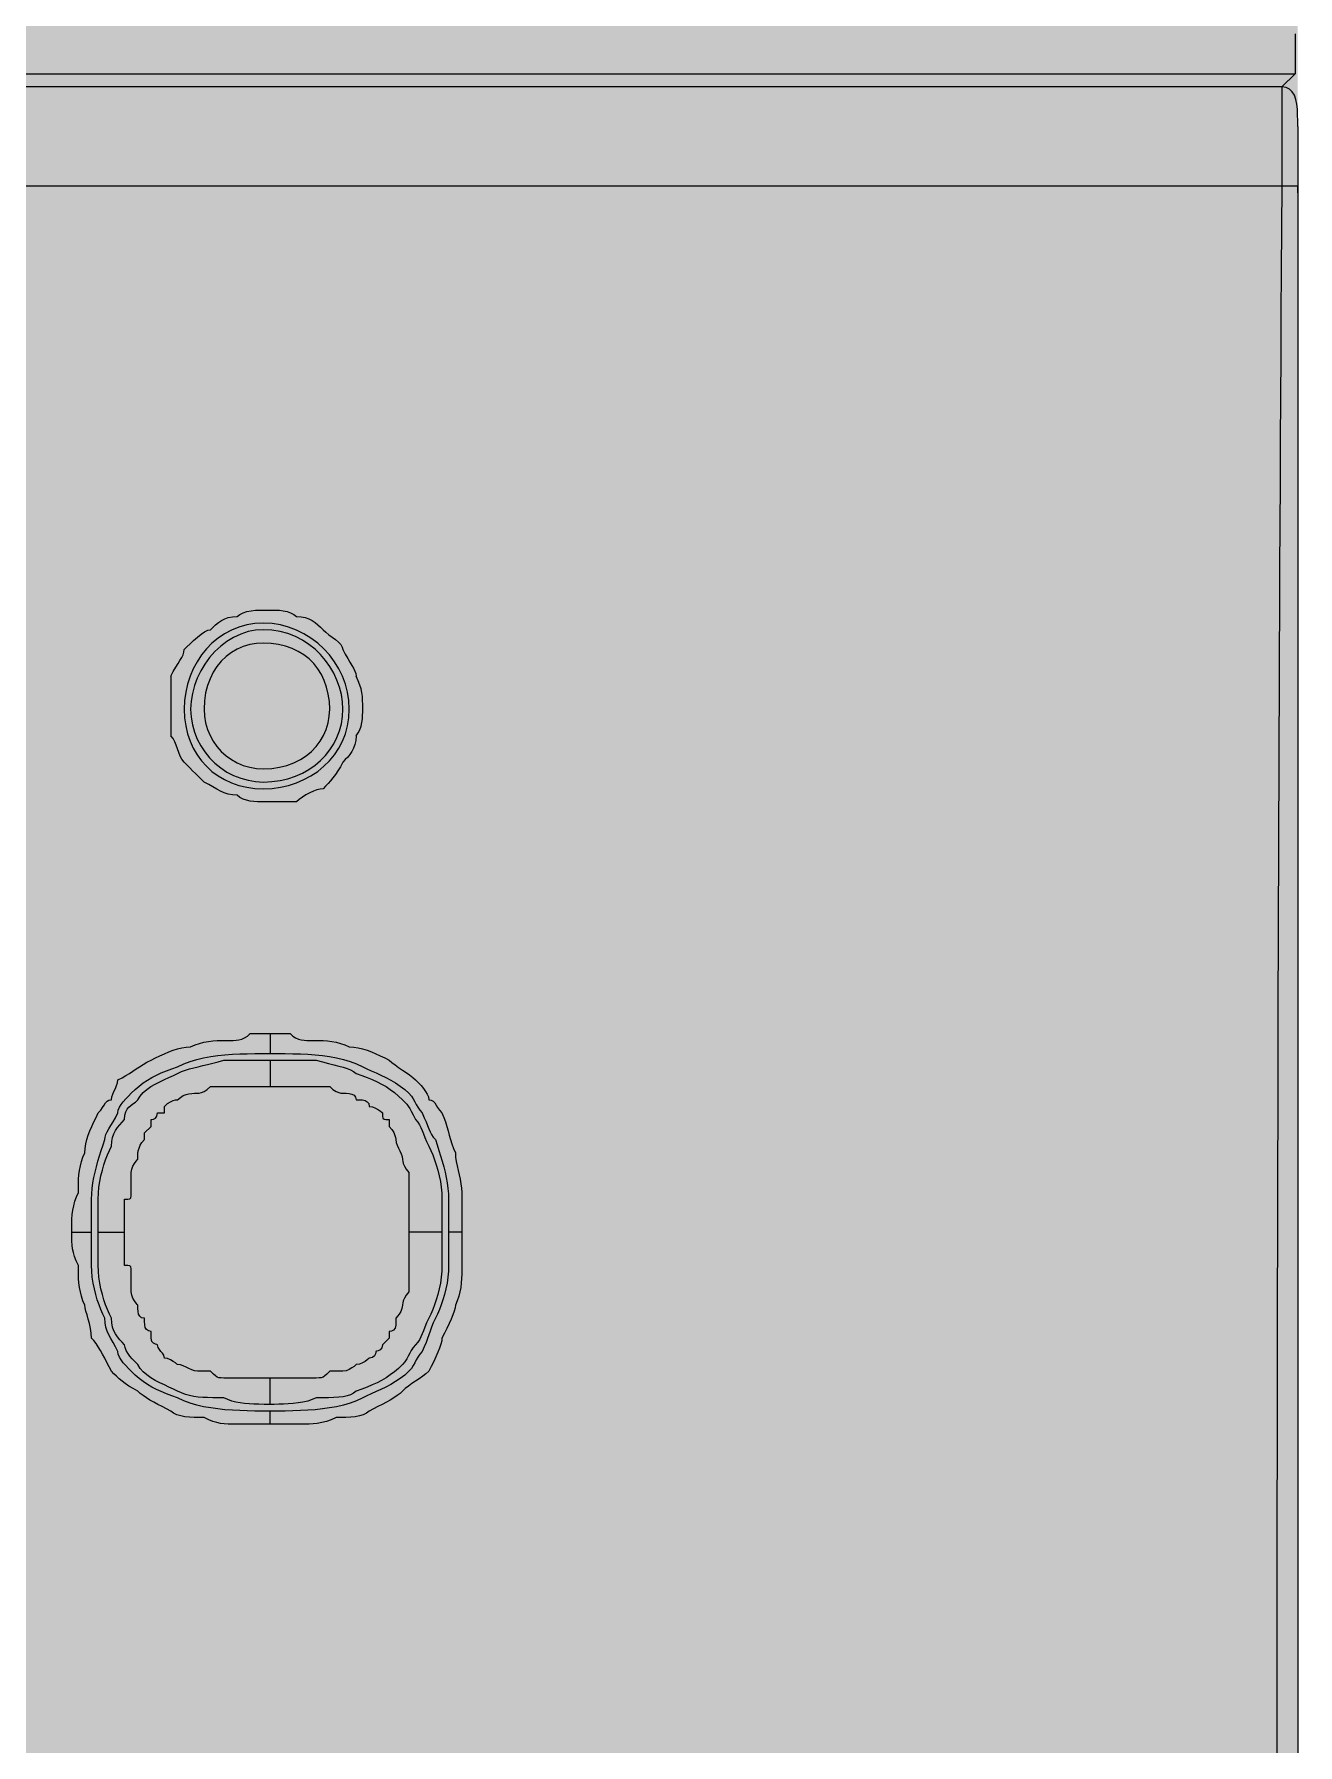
# Model space of a CAD drawing. Header units: millimetres. Extents: x 0 to 966, y -664 to 90.
# Drawn here: x 376.78 to 394, y -345 to -321.69 of the extents above; entities that cross this region are included whole.
import ezdxf

# ---------------------------------------------------------------- set-up
doc = ezdxf.new("R2010")
doc.units = ezdxf.units.MM
for name, color, linetype in [('HDL_BODY', 7, 'Continuous'), ('HDL_COLOUR', 7, 'Continuous'), ('HDL_DETAIL', 7, 'Continuous')]:
    doc.layers.add(name, color=color, linetype=linetype)

# ---------------------------------------------------------------- blocks, each defined once
blk = doc.blocks.new('M_DM04.1_FRONT')
at = {"layer": 'HDL_BODY', "true_color": 0x202126}
blk.add_hatch(color=250, dxfattribs=at).paths.add_polyline_path([(0, 0), (144, 0), (144, 90), (0, 90)])
at = {"layer": 'HDL_BODY', "true_color": 0x2a2a30}
blk.add_hatch(color=250, dxfattribs=at).paths.add_polyline_path([(0.4, 20.52), (143.6, 20.52), (143.6, 68.31), (0.4, 68.31)])
at = {"layer": 'HDL_COLOUR', "true_color": 0x3d4a3a}
for points in [[(131.075, 59.114), (131.069, 59.231), (131.051, 59.346), (131.022, 59.457), (130.982, 59.563), (130.931, 59.666), (130.872, 59.762), (130.804, 59.853), (130.727, 59.937), (130.644, 60.013), (130.553, 60.082), (130.457, 60.142), (130.354, 60.192), (130.248, 60.233), (130.137, 60.262), (130.022, 60.281), (129.905, 60.287), (129.789, 60.281), (129.678, 60.262), (129.571, 60.233), (129.47, 60.192), (129.375, 60.142), (129.286, 60.082), (129.204, 60.013), (129.129, 59.937), (129.061, 59.853), (129.001, 59.762), (128.949, 59.666), (128.905, 59.563), (128.871, 59.457), (128.846, 59.346), (128.83, 59.231), (128.825, 59.114), (128.83, 58.998), (128.846, 58.887), (128.871, 58.78), (128.905, 58.679), (128.949, 58.583), (129.001, 58.494), (129.061, 58.412), (129.129, 58.336), (129.204, 58.267), (129.286, 58.207), (129.375, 58.155), (129.47, 58.111), (129.571, 58.076), (129.678, 58.051), (129.789, 58.035), (129.905, 58.03), (130.022, 58.035), (130.137, 58.051), (130.248, 58.076), (130.354, 58.111), (130.457, 58.155), (130.553, 58.207), (130.644, 58.267), (130.727, 58.336), (130.804, 58.412), (130.872, 58.494), (130.931, 58.583), (130.982, 58.679), (131.022, 58.78), (131.051, 58.887), (131.069, 58.998), (131.075, 59.114)], [(130.987, 59.114), (130.982, 59.216), (130.967, 59.316), (130.942, 59.416), (130.907, 59.512), (130.864, 59.606), (130.812, 59.696), (130.751, 59.78), (130.683, 59.86), (130.608, 59.933), (130.525, 59.998), (130.436, 60.056), (130.341, 60.105), (130.239, 60.145), (130.133, 60.174), (130.021, 60.192), (129.905, 60.198), (129.798, 60.191), (129.695, 60.171), (129.595, 60.138), (129.499, 60.093), (129.408, 60.038), (129.323, 59.973), (129.244, 59.899), (129.172, 59.818), (129.107, 59.73), (129.051, 59.636), (129.003, 59.538), (128.965, 59.435), (128.937, 59.33), (128.919, 59.223), (128.913, 59.114), (128.919, 59.007), (128.937, 58.903), (128.965, 58.803), (129.003, 58.707), (129.051, 58.616), (129.107, 58.531), (129.172, 58.452), (129.244, 58.379), (129.323, 58.315), (129.408, 58.258), (129.499, 58.211), (129.595, 58.173), (129.695, 58.145), (129.798, 58.127), (129.905, 58.121), (130.021, 58.127), (130.133, 58.142), (130.239, 58.167), (130.341, 58.2), (130.436, 58.243), (130.525, 58.293), (130.608, 58.35), (130.683, 58.415), (130.751, 58.485), (130.812, 58.562), (130.864, 58.644), (130.907, 58.73), (130.942, 58.821), (130.967, 58.916), (130.982, 59.014), (130.987, 59.114)], [(130.808, 59.114), (130.803, 59.22), (130.789, 59.321), (130.766, 59.416), (130.734, 59.506), (130.694, 59.589), (130.646, 59.666), (130.59, 59.736), (130.527, 59.799), (130.456, 59.855), (130.379, 59.902), (130.296, 59.942), (130.206, 59.974), (130.111, 59.997), (130.011, 60.011), (129.905, 60.016), (129.81, 60.01), (129.718, 59.994), (129.631, 59.968), (129.548, 59.932), (129.47, 59.886), (129.397, 59.832), (129.331, 59.768), (129.272, 59.697), (129.221, 59.617), (129.177, 59.53), (129.143, 59.436), (129.117, 59.335), (129.101, 59.228), (129.096, 59.114), (129.101, 59.019), (129.117, 58.927), (129.143, 58.839), (129.177, 58.756), (129.221, 58.678), (129.272, 58.605), (129.331, 58.539), (129.397, 58.479), (129.47, 58.427), (129.548, 58.384), (129.631, 58.348), (129.718, 58.323), (129.81, 58.307), (129.905, 58.301), (130.018, 58.307), (130.125, 58.323), (130.226, 58.348), (130.32, 58.384), (130.408, 58.427), (130.487, 58.479), (130.559, 58.539), (130.623, 58.605), (130.678, 58.678), (130.724, 58.756), (130.76, 58.839), (130.786, 58.927), (130.802, 59.019), (130.808, 59.114)]]:
    blk.add_hatch(color=79, dxfattribs=at).paths.add_polyline_path(points)
at = {"layer": 'HDL_COLOUR', "true_color": 0x97a4b5}
blk.add_hatch(color=253, dxfattribs=at).paths.add_polyline_path([(129.613, 54.8), (129.48, 54.667), (128.947, 54.667), (128.814, 54.533), (128.414, 54.533), (128.281, 54.4), (128.148, 54.4), (127.882, 54.133), (127.748, 54.133), (127.748, 54), (127.615, 53.867), (127.615, 53.733), (127.482, 53.6), (127.482, 53.467), (127.349, 53.333), (127.349, 53.067), (127.216, 52.933), (127.216, 52.267), (127.082, 52.133), (127.082, 51.867), (127.216, 51.733), (127.216, 51.2), (127.349, 51.067), (127.349, 50.667), (127.482, 50.533), (127.482, 50.4), (127.615, 50.267), (127.615, 50.133), (128.015, 49.733), (128.148, 49.733), (128.281, 49.6), (128.414, 49.6), (128.548, 49.467), (128.681, 49.467), (128.814, 49.333), (131.079, 49.333), (131.212, 49.467), (131.345, 49.467), (131.478, 49.6), (131.611, 49.6), (131.878, 49.867), (132.011, 49.867), (132.144, 50), (132.144, 50.133), (132.278, 50.267), (132.278, 50.4), (132.411, 50.533), (132.411, 50.667), (132.544, 50.8), (132.544, 51.2), (132.677, 51.333), (132.677, 52.533), (132.544, 52.667), (132.544, 53.2), (132.411, 53.333), (132.411, 53.6), (132.144, 53.867), (132.144, 54), (131.878, 54.267), (131.745, 54.267), (131.611, 54.4), (131.478, 54.4), (131.345, 54.533), (131.079, 54.533), (130.945, 54.667), (130.413, 54.667), (130.279, 54.8)])
at = {"layer": 'HDL_DETAIL', "color": 251, "true_color": 0x52555c}
for points in [[(143.963, 68.317), (143.963, 68.265), (143.963, 68.216), (143.963, 68.176), (143.963, 68.148), (143.963, 68.138), (143.963, 68.046), (143.963, 67.958), (143.963, 67.867), (143.963, 67.775)], [(0, 67.775), (143.963, 67.775)], [(143.963, 67.775), (143.781, 67.596)], [(143.781, 67.596), (0, 67.596)], [(144, 67.054), (144, 67.135), (143.998, 67.214), (143.994, 67.29), (143.986, 67.361), (143.973, 67.426), (143.953, 67.483), (143.925, 67.53), (143.888, 67.565), (143.84, 67.588), (143.781, 67.596)], [(143.781, 67.596), (143.781, 67.596), (143.781, 67.507), (143.781, 67.462), (143.781, 67.43), (143.781, 67.402), (143.781, 67.37), (143.781, 67.325), (143.781, 67.236), (143.781, 67.191), (143.781, 67.145), (143.781, 67.1), (143.781, 67.054), (143.781, 67.01), (143.781, 66.965), (143.781, 66.955), (143.781, 66.927), (143.781, 66.886), (143.781, 66.837), (143.781, 66.783), (143.781, 66.723), (143.781, 66.663), (143.781, 66.603), (143.781, 66.543), (143.781, 66.483), (143.781, 66.423), (143.781, 66.363), (143.781, 66.303), (143.781, 66.244)], [(144, 67.054), (144, 67.054), (144, 66.965), (144, 66.92), (144, 66.888), (144, 66.86), (144, 66.828), (144, 66.783), (144, 66.694), (144, 66.649), (144, 66.617), (144, 66.59), (144, 66.558), (144, 66.515), (144, 66.475), (144, 66.434), (144, 66.39), (144, 66.341), (144, 66.287), (144, 66.224), (144, 66.152)], [(143.781, 66.244), (0, 66.244)], [(143.781, 66.244), (143.777, 65.665), (143.774, 65.087), (143.77, 64.509), (143.767, 63.931), (143.764, 63.353), (143.761, 62.775), (143.758, 62.197), (143.755, 61.619), (143.753, 61.041), (143.75, 60.463), (143.747, 59.885), (143.745, 59.307), (143.742, 58.729), (143.74, 58.151), (143.738, 57.573), (143.736, 56.995), (143.734, 56.417), (143.732, 55.839), (143.73, 55.261), (143.729, 54.683), (143.727, 54.105), (143.726, 53.527), (143.724, 52.949), (143.723, 52.371), (143.722, 51.793), (143.721, 51.215), (143.719, 50.637), (143.719, 50.059), (143.718, 49.481), (143.717, 48.903), (143.716, 48.325), (143.716, 47.747), (143.715, 47.169), (143.715, 46.591), (143.715, 46.013), (143.715, 45.435), (143.715, 44.857)], [(144, 66.152), (144, 66.244), (144, 66.244), (143.994, 66.244), (143.982, 66.244), (143.969, 66.244), (143.963, 66.244), (143.909, 66.244), (143.86, 66.244), (143.819, 66.244), (143.791, 66.244), (143.781, 66.244)], [(144, 66.152), (144, 65.578), (144, 65.003), (144, 64.429), (144, 63.854), (144, 63.279), (144, 62.704), (144, 62.129), (144, 61.554), (144, 60.979), (144, 60.404), (144, 59.829), (144, 59.253), (144, 58.678), (144, 58.102), (144, 57.527), (144, 56.951), (144, 56.375), (144, 55.8), (144, 55.224), (144, 54.648), (144, 54.072), (144, 53.495), (144, 52.919), (144, 52.343), (144, 51.767), (144, 51.19), (144, 50.614), (144, 50.037), (144, 49.461), (144, 48.884), (144, 48.307), (144, 47.731), (144, 47.154), (144, 46.577), (144, 46), (144, 45.423), (144, 44.846)], [(128.643, 59.565), (128.677, 59.628), (128.71, 59.685), (128.741, 59.735), (128.768, 59.779), (128.791, 59.82), (128.809, 59.857), (128.821, 59.893), (128.825, 59.927), (128.862, 59.964), (128.906, 60.007), (128.954, 60.052), (129.005, 60.096), (129.055, 60.136), (129.103, 60.169), (129.147, 60.19), (129.184, 60.198), (129.218, 60.232), (129.254, 60.264), (129.291, 60.294), (129.332, 60.321), (129.377, 60.345), (129.426, 60.362), (129.483, 60.374), (129.546, 60.378), (129.583, 60.407), (129.628, 60.429), (129.68, 60.445), (129.737, 60.455), (129.798, 60.462), (129.862, 60.465), (129.929, 60.466), (129.996, 60.466), (130.034, 60.466), (130.078, 60.465), (130.126, 60.462), (130.176, 60.455), (130.227, 60.445), (130.274, 60.429), (130.318, 60.407), (130.355, 60.378), (130.419, 60.374), (130.475, 60.362), (130.525, 60.345), (130.57, 60.321), (130.61, 60.294), (130.647, 60.264), (130.682, 60.232), (130.717, 60.198), (130.754, 60.164), (130.797, 60.13), (130.842, 60.096), (130.886, 60.062), (130.926, 60.028), (130.958, 59.994), (130.979, 59.961), (130.987, 59.927), (131.02, 59.863), (131.053, 59.807), (131.083, 59.757), (131.11, 59.712), (131.133, 59.672), (131.151, 59.634), (131.163, 59.599), (131.167, 59.565)], [(128.643, 59.565), (128.643, 59.527), (128.643, 59.481), (128.643, 59.43), (128.643, 59.373), (128.643, 59.312), (128.643, 59.248), (128.643, 59.181), (128.643, 59.114)], [(131.258, 59.114), (131.258, 59.178), (131.257, 59.235), (131.253, 59.288), (131.247, 59.34), (131.236, 59.391), (131.219, 59.444), (131.197, 59.501), (131.167, 59.565)], [(128.643, 59.114), (128.643, 59.075), (128.643, 59.034), (128.643, 58.991), (128.643, 58.942), (128.643, 58.888), (128.643, 58.825), (128.643, 58.752)], [(131.167, 58.752), (131.197, 58.79), (131.219, 58.834), (131.236, 58.883), (131.247, 58.933), (131.253, 58.984), (131.257, 59.032), (131.258, 59.076), (131.258, 59.114)], [(131.167, 58.752), (131.163, 58.689), (131.151, 58.633), (131.133, 58.583), (131.11, 58.539), (131.083, 58.499), (131.053, 58.462), (131.02, 58.427), (130.987, 58.393), (130.953, 58.329), (130.919, 58.273), (130.886, 58.223), (130.852, 58.178), (130.818, 58.138), (130.785, 58.1), (130.751, 58.065), (130.717, 58.03), (130.679, 58.026), (130.634, 58.015), (130.586, 57.997), (130.536, 57.975), (130.485, 57.947), (130.437, 57.917), (130.393, 57.884), (130.355, 57.85), (130.291, 57.85), (130.234, 57.85), (130.182, 57.85), (130.131, 57.85), (130.08, 57.85), (130.027, 57.85), (129.969, 57.85), (129.905, 57.85), (129.868, 57.851), (129.824, 57.852), (129.776, 57.855), (129.725, 57.862), (129.675, 57.873), (129.627, 57.889), (129.583, 57.912), (129.546, 57.942), (129.482, 57.946), (129.425, 57.957), (129.372, 57.975), (129.321, 57.997), (129.27, 58.024), (129.217, 58.055), (129.159, 58.088), (129.096, 58.121), (129.057, 58.16), (129.018, 58.199), (128.979, 58.238), (128.94, 58.276), (128.901, 58.315), (128.863, 58.354), (128.825, 58.393), (128.795, 58.431), (128.771, 58.475), (128.751, 58.523), (128.734, 58.573), (128.716, 58.623), (128.697, 58.671), (128.673, 58.715), (128.643, 58.752)], [(127.292, 51.985), (127.293, 52.045), (127.293, 52.105), (127.296, 52.165), (127.3, 52.226), (127.308, 52.286), (127.32, 52.347), (127.335, 52.407), (127.357, 52.467), (127.384, 52.527), (127.384, 52.587), (127.385, 52.647), (127.387, 52.708), (127.391, 52.768), (127.399, 52.828), (127.41, 52.889), (127.425, 52.949), (127.446, 53.009), (127.472, 53.069), (127.475, 53.129), (127.484, 53.189), (127.499, 53.249), (127.518, 53.309), (127.541, 53.369), (127.567, 53.429), (127.595, 53.49), (127.624, 53.55), (127.654, 53.611), (127.687, 53.649), (127.713, 53.685), (127.733, 53.719), (127.753, 53.748), (127.774, 53.771), (127.8, 53.786), (127.834, 53.791), (127.839, 53.829), (127.851, 53.867), (127.868, 53.906), (127.887, 53.945), (127.904, 53.984), (127.917, 54.023), (127.922, 54.062), (127.98, 54.092), (128.032, 54.121), (128.08, 54.151), (128.126, 54.181), (128.171, 54.211), (128.217, 54.242), (128.265, 54.272), (128.317, 54.303), (128.375, 54.333), (128.435, 54.362), (128.495, 54.391), (128.555, 54.419), (128.614, 54.444), (128.674, 54.467), (128.734, 54.486), (128.794, 54.5), (128.854, 54.509), (128.913, 54.513), (128.974, 54.539), (129.035, 54.559), (129.095, 54.575), (129.155, 54.586), (129.215, 54.593), (129.275, 54.598), (129.335, 54.6), (129.395, 54.601), (129.455, 54.601), (129.494, 54.601), (129.532, 54.603), (129.571, 54.608), (129.609, 54.618), (129.648, 54.634), (129.686, 54.659), (129.725, 54.692), (129.771, 54.692), (129.816, 54.692), (129.861, 54.692), (129.905, 54.692), (129.951, 54.692), (129.996, 54.692)], [(129.996, 54.692), (129.996, 54.421)], [(129.996, 54.692), (130.087, 54.692), (130.131, 54.692), (130.162, 54.692), (130.189, 54.692), (130.221, 54.692), (130.267, 54.692), (130.305, 54.659), (130.343, 54.634), (130.381, 54.618), (130.42, 54.608), (130.459, 54.603), (130.498, 54.601), (130.537, 54.601), (130.597, 54.601), (130.657, 54.6), (130.717, 54.598), (130.776, 54.593), (130.836, 54.586), (130.896, 54.575), (130.956, 54.559), (131.016, 54.539), (131.075, 54.513), (131.136, 54.509), (131.197, 54.5), (131.257, 54.486), (131.317, 54.467), (131.377, 54.444), (131.437, 54.419), (131.497, 54.391), (131.557, 54.362), (131.617, 54.333), (131.655, 54.299), (131.699, 54.265), (131.747, 54.23), (131.798, 54.196), (131.848, 54.162), (131.896, 54.129), (131.941, 54.095), (131.979, 54.062), (132.016, 54.023), (132.053, 53.984), (132.086, 53.945), (132.115, 53.906), (132.138, 53.867), (132.153, 53.829), (132.158, 53.791), (132.192, 53.786), (132.218, 53.771), (132.239, 53.748), (132.259, 53.719), (132.279, 53.685), (132.305, 53.649), (132.337, 53.611), (132.365, 53.55), (132.387, 53.49), (132.405, 53.429), (132.421, 53.369), (132.436, 53.309), (132.452, 53.249), (132.471, 53.189), (132.493, 53.129), (132.52, 53.069), (132.523, 53.009), (132.531, 52.949), (132.543, 52.889), (132.557, 52.828), (132.571, 52.768), (132.585, 52.708), (132.597, 52.647), (132.605, 52.587), (132.608, 52.527), (132.608, 52.467), (132.608, 52.407), (132.608, 52.347), (132.608, 52.286), (132.608, 52.226), (132.608, 52.165), (132.608, 52.105), (132.608, 52.045), (132.608, 51.985)], [(127.563, 51.985), (127.563, 52.052), (127.563, 52.119), (127.563, 52.183), (127.563, 52.245), (127.563, 52.302), (127.563, 52.353), (127.563, 52.398), (127.563, 52.436), (127.565, 52.51), (127.572, 52.584), (127.582, 52.657), (127.595, 52.731), (127.611, 52.805), (127.629, 52.879), (127.65, 52.953), (127.672, 53.027), (127.695, 53.101), (127.719, 53.175), (127.743, 53.249), (127.747, 53.283), (127.758, 53.318), (127.776, 53.355), (127.799, 53.396), (127.826, 53.44), (127.857, 53.49), (127.889, 53.547), (127.922, 53.611), (127.927, 53.649), (127.942, 53.688), (127.965, 53.726), (127.994, 53.764), (128.028, 53.803), (128.066, 53.841), (128.104, 53.879), (128.158, 53.931), (128.213, 53.978), (128.268, 54.021), (128.326, 54.059), (128.385, 54.095), (128.447, 54.127), (128.513, 54.158), (128.582, 54.186), (128.655, 54.214), (128.734, 54.242), (128.819, 54.28), (128.907, 54.312), (128.997, 54.34), (129.09, 54.362), (129.186, 54.379), (129.283, 54.393), (129.381, 54.404), (129.482, 54.411), (129.583, 54.416), (129.685, 54.419), (129.789, 54.421), (129.892, 54.421), (129.996, 54.421)], [(127.654, 51.985), (127.654, 52.052), (127.654, 52.119), (127.654, 52.183), (127.654, 52.245), (127.654, 52.302), (127.654, 52.353), (127.654, 52.398), (127.654, 52.436), (127.657, 52.517), (127.664, 52.598), (127.676, 52.677), (127.691, 52.755), (127.71, 52.831), (127.731, 52.904), (127.755, 52.974), (127.78, 53.039), (127.807, 53.101), (127.834, 53.157), (127.838, 53.222), (127.849, 53.278), (127.866, 53.328), (127.889, 53.373), (127.916, 53.413), (127.947, 53.45), (127.979, 53.486), (128.013, 53.52), (128.017, 53.579), (128.029, 53.625), (128.047, 53.661), (128.07, 53.689), (128.097, 53.712), (128.127, 53.735), (128.16, 53.76), (128.193, 53.791), (128.225, 53.842), (128.267, 53.889), (128.316, 53.931), (128.371, 53.97), (128.43, 54.005), (128.492, 54.037), (128.555, 54.068), (128.617, 54.096), (128.678, 54.124), (128.734, 54.15), (128.788, 54.175), (128.843, 54.196), (128.899, 54.213), (128.956, 54.228), (129.016, 54.242), (129.079, 54.256), (129.144, 54.271), (129.214, 54.288), (129.288, 54.308), (129.366, 54.333), (129.426, 54.333), (129.487, 54.333), (129.549, 54.333), (129.614, 54.333), (129.681, 54.333), (129.752, 54.333), (129.828, 54.333), (129.909, 54.333), (129.996, 54.333)], [(129.905, 54.421), (129.996, 54.421)], [(129.996, 54.421), (129.996, 54.421), (130.1, 54.421), (130.203, 54.421), (130.306, 54.419), (130.409, 54.416), (130.51, 54.411), (130.61, 54.404), (130.709, 54.393), (130.806, 54.379), (130.901, 54.362), (130.994, 54.34), (131.085, 54.312), (131.173, 54.28), (131.258, 54.242), (131.314, 54.214), (131.375, 54.186), (131.439, 54.158), (131.505, 54.127), (131.573, 54.095), (131.64, 54.059), (131.706, 54.021), (131.77, 53.978), (131.831, 53.931), (131.887, 53.879), (131.921, 53.841), (131.947, 53.803), (131.969, 53.764), (131.988, 53.726), (132.009, 53.688), (132.034, 53.649), (132.067, 53.611), (132.097, 53.547), (132.121, 53.49), (132.141, 53.44), (132.158, 53.396), (132.176, 53.355), (132.195, 53.318), (132.219, 53.283), (132.249, 53.249), (132.273, 53.175), (132.297, 53.101), (132.32, 53.027), (132.342, 52.953), (132.363, 52.879), (132.381, 52.805), (132.397, 52.731), (132.41, 52.657), (132.42, 52.584), (132.427, 52.51), (132.429, 52.436), (132.429, 52.398), (132.429, 52.353), (132.429, 52.302), (132.429, 52.245), (132.429, 52.183), (132.429, 52.119), (132.429, 52.052), (132.429, 51.985)], [(129.996, 54.333), (129.996, 54.333), (130.059, 54.333), (130.127, 54.333), (130.199, 54.333), (130.273, 54.333), (130.348, 54.333), (130.422, 54.333), (130.494, 54.333), (130.562, 54.333), (130.625, 54.333), (130.712, 54.306), (130.792, 54.284), (130.866, 54.265), (130.932, 54.249), (130.993, 54.234), (131.046, 54.218), (131.093, 54.2), (131.133, 54.178), (131.167, 54.15), (131.245, 54.124), (131.319, 54.096), (131.388, 54.068), (131.454, 54.037), (131.516, 54.005), (131.576, 53.97), (131.633, 53.931), (131.689, 53.889), (131.744, 53.842), (131.799, 53.791), (131.832, 53.757), (131.857, 53.729), (131.878, 53.702), (131.898, 53.673), (131.919, 53.636), (131.945, 53.587), (131.979, 53.52), (132.008, 53.486), (132.031, 53.45), (132.05, 53.413), (132.067, 53.373), (132.084, 53.328), (132.104, 53.278), (132.128, 53.222), (132.158, 53.157), (132.185, 53.101), (132.212, 53.039), (132.237, 52.974), (132.261, 52.904), (132.282, 52.831), (132.301, 52.755), (132.316, 52.677), (132.328, 52.598), (132.335, 52.517), (132.337, 52.436), (132.337, 52.398), (132.337, 52.353), (132.337, 52.302), (132.337, 52.245), (132.337, 52.183), (132.337, 52.119), (132.337, 52.052), (132.337, 51.985)], [(129.996, 54.333), (129.996, 53.971)], [(128.013, 51.985), (128.013, 52.039), (128.013, 52.088), (128.013, 52.128), (128.013, 52.155), (128.013, 52.165), (128.013, 52.21), (128.013, 52.256), (128.013, 52.301), (128.013, 52.347), (128.013, 52.391), (128.013, 52.436), (128.058, 52.436), (128.085, 52.442), (128.099, 52.455), (128.104, 52.482), (128.104, 52.527), (128.104, 52.618), (128.104, 52.662), (128.104, 52.694), (128.104, 52.721), (128.104, 52.753), (128.104, 52.798), (128.111, 52.843), (128.127, 52.885), (128.149, 52.922), (128.17, 52.952), (128.186, 52.971), (128.193, 52.978), (128.193, 53.017), (128.195, 53.056), (128.2, 53.094), (128.21, 53.133), (128.226, 53.171), (128.25, 53.21), (128.284, 53.249), (128.284, 53.34), (128.375, 53.429), (128.375, 53.52), (128.384, 53.521), (128.406, 53.526), (128.432, 53.54), (128.454, 53.567), (128.463, 53.611), (128.555, 53.611), (128.555, 53.7), (128.598, 53.738), (128.64, 53.764), (128.677, 53.779), (128.707, 53.788), (128.727, 53.79), (128.734, 53.791), (128.773, 53.824), (128.812, 53.847), (128.85, 53.863), (128.888, 53.872), (128.927, 53.877), (128.966, 53.879), (129.005, 53.879), (129.012, 53.88), (129.031, 53.883), (129.061, 53.891), (129.098, 53.906), (129.14, 53.932), (129.184, 53.971), (129.229, 53.971), (129.261, 53.971), (129.289, 53.971), (129.321, 53.971), (129.366, 53.971), (129.419, 53.971), (129.468, 53.971), (129.508, 53.971), (129.536, 53.971), (129.546, 53.971), (129.634, 53.971), (129.679, 53.971), (129.711, 53.971), (129.739, 53.971), (129.771, 53.971), (129.817, 53.971), (129.905, 53.971), (129.996, 53.971)], [(129.996, 53.971), (130.087, 53.971), (130.175, 53.971), (130.229, 53.971), (130.278, 53.971), (130.318, 53.971), (130.345, 53.971), (130.355, 53.971), (130.4, 53.971), (130.446, 53.971), (130.491, 53.971), (130.536, 53.971), (130.581, 53.971), (130.625, 53.971), (130.671, 53.971), (130.703, 53.971), (130.731, 53.971), (130.763, 53.971), (130.808, 53.971), (130.852, 53.932), (130.894, 53.906), (130.931, 53.891), (130.96, 53.883), (130.98, 53.88), (130.987, 53.879), (131.031, 53.879), (131.073, 53.876), (131.11, 53.868), (131.14, 53.853), (131.16, 53.828), (131.167, 53.791), (131.212, 53.79), (131.254, 53.788), (131.291, 53.779), (131.32, 53.764), (131.339, 53.738), (131.346, 53.7), (131.391, 53.693), (131.434, 53.677), (131.472, 53.655), (131.502, 53.634), (131.521, 53.618), (131.529, 53.611), (131.529, 53.567), (131.534, 53.54), (131.548, 53.526), (131.574, 53.521), (131.617, 53.52), (131.617, 53.429), (131.655, 53.385), (131.681, 53.343), (131.697, 53.306), (131.705, 53.276), (131.708, 53.256), (131.708, 53.249), (131.713, 53.21), (131.726, 53.171), (131.744, 53.133), (131.763, 53.094), (131.781, 53.056), (131.794, 53.017), (131.799, 52.978), (131.8, 52.971), (131.803, 52.952), (131.81, 52.922), (131.825, 52.885), (131.85, 52.843), (131.887, 52.798), (131.887, 52.753), (131.887, 52.721), (131.887, 52.694), (131.887, 52.662), (131.887, 52.618), (131.887, 52.527), (131.887, 52.436), (131.887, 52.391), (131.887, 52.347), (131.887, 52.301), (131.887, 52.256), (131.887, 52.21), (131.887, 52.165), (131.887, 52.155), (131.887, 52.128), (131.887, 52.088), (131.887, 52.039), (131.887, 51.985)], [(129.546, 49.369), (129.482, 49.369), (129.425, 49.37), (129.372, 49.374), (129.321, 49.38), (129.27, 49.391), (129.217, 49.408), (129.159, 49.43), (129.096, 49.46), (129.028, 49.461), (128.961, 49.462), (128.896, 49.465), (128.835, 49.471), (128.778, 49.482), (128.726, 49.498), (128.681, 49.52), (128.643, 49.549), (128.583, 49.579), (128.524, 49.609), (128.467, 49.639), (128.411, 49.669), (128.359, 49.699), (128.31, 49.729), (128.266, 49.759), (128.226, 49.789), (128.193, 49.82), (128.129, 49.854), (128.073, 49.888), (128.023, 49.922), (127.979, 49.955), (127.939, 49.989), (127.902, 50.023), (127.867, 50.057), (127.834, 50.091), (127.803, 50.151), (127.773, 50.21), (127.743, 50.268), (127.713, 50.324), (127.684, 50.376), (127.654, 50.425), (127.624, 50.47), (127.593, 50.509), (127.563, 50.542), (127.559, 50.609), (127.549, 50.675), (127.534, 50.74), (127.518, 50.801), (127.501, 50.858), (127.486, 50.91), (127.476, 50.955), (127.472, 50.992), (127.446, 51.053), (127.425, 51.114), (127.41, 51.174), (127.399, 51.234), (127.391, 51.294), (127.387, 51.355), (127.385, 51.415), (127.384, 51.474), (127.384, 51.534), (127.354, 51.598), (127.331, 51.655), (127.315, 51.708), (127.304, 51.76), (127.297, 51.811), (127.294, 51.864), (127.293, 51.921), (127.292, 51.985)], [(127.292, 51.985), (127.384, 51.985), (127.472, 51.985), (127.563, 51.985)], [(129.996, 49.549), (129.996, 49.549), (129.892, 49.549), (129.789, 49.549), (129.685, 49.551), (129.583, 49.554), (129.482, 49.559), (129.381, 49.566), (129.283, 49.577), (129.186, 49.591), (129.09, 49.608), (128.997, 49.631), (128.907, 49.658), (128.819, 49.69), (128.734, 49.728), (128.655, 49.756), (128.582, 49.784), (128.513, 49.813), (128.447, 49.844), (128.385, 49.876), (128.326, 49.912), (128.268, 49.951), (128.213, 49.993), (128.158, 50.039), (128.104, 50.091), (128.066, 50.13), (128.028, 50.169), (127.994, 50.207), (127.965, 50.246), (127.942, 50.284), (127.927, 50.323), (127.922, 50.362), (127.889, 50.425), (127.857, 50.483), (127.826, 50.536), (127.799, 50.587), (127.776, 50.638), (127.758, 50.692), (127.747, 50.749), (127.743, 50.813), (127.716, 50.869), (127.69, 50.931), (127.665, 50.996), (127.641, 51.066), (127.62, 51.139), (127.601, 51.215), (127.585, 51.293), (127.573, 51.372), (127.566, 51.453), (127.563, 51.534), (127.563, 51.598), (127.563, 51.655), (127.563, 51.708), (127.563, 51.76), (127.563, 51.811), (127.563, 51.864), (127.563, 51.921), (127.563, 51.985)], [(127.654, 51.985), (128.013, 51.985)], [(129.996, 49.64), (129.996, 49.64), (129.917, 49.64), (129.844, 49.641), (129.775, 49.642), (129.709, 49.646), (129.647, 49.651), (129.588, 49.659), (129.53, 49.67), (129.475, 49.685), (129.42, 49.704), (129.366, 49.728), (129.288, 49.729), (129.214, 49.729), (129.144, 49.731), (129.079, 49.734), (129.016, 49.74), (128.956, 49.748), (128.899, 49.76), (128.843, 49.775), (128.788, 49.795), (128.734, 49.82), (128.678, 49.847), (128.617, 49.875), (128.555, 49.904), (128.492, 49.934), (128.43, 49.967), (128.371, 50.002), (128.316, 50.041), (128.267, 50.083), (128.225, 50.13), (128.193, 50.182), (128.155, 50.22), (128.118, 50.259), (128.085, 50.297), (128.056, 50.336), (128.033, 50.375), (128.019, 50.414), (128.013, 50.453), (127.979, 50.487), (127.947, 50.521), (127.916, 50.558), (127.889, 50.599), (127.866, 50.643), (127.849, 50.693), (127.838, 50.749), (127.834, 50.813), (127.807, 50.869), (127.78, 50.931), (127.755, 50.996), (127.731, 51.066), (127.71, 51.139), (127.691, 51.215), (127.676, 51.293), (127.664, 51.372), (127.657, 51.453), (127.654, 51.534), (127.654, 51.598), (127.654, 51.655), (127.654, 51.708), (127.654, 51.76), (127.654, 51.811), (127.654, 51.864), (127.654, 51.921), (127.654, 51.985)], [(129.996, 49.999), (129.905, 49.999), (129.817, 49.999), (129.771, 49.999), (129.725, 49.999), (129.68, 49.999), (129.635, 49.999), (129.59, 49.999), (129.546, 49.999), (129.536, 49.999), (129.508, 49.999), (129.468, 49.999), (129.419, 49.999), (129.366, 49.999), (129.328, 50), (129.299, 50.003), (129.275, 50.011), (129.252, 50.027), (129.223, 50.052), (129.184, 50.091), (129.131, 50.091), (129.083, 50.091), (129.042, 50.091), (129.015, 50.091), (129.005, 50.091), (128.966, 50.096), (128.927, 50.109), (128.888, 50.127), (128.85, 50.146), (128.812, 50.164), (128.773, 50.177), (128.734, 50.182), (128.727, 50.189), (128.707, 50.205), (128.677, 50.226), (128.64, 50.248), (128.598, 50.264), (128.555, 50.27), (128.548, 50.309), (128.531, 50.338), (128.509, 50.362), (128.487, 50.386), (128.47, 50.414), (128.463, 50.453), (128.454, 50.454), (128.432, 50.459), (128.406, 50.472), (128.384, 50.498), (128.375, 50.542), (128.375, 50.633), (128.337, 50.64), (128.311, 50.659), (128.295, 50.688), (128.287, 50.725), (128.284, 50.768), (128.284, 50.813), (128.245, 50.82), (128.22, 50.84), (128.204, 50.869), (128.196, 50.906), (128.193, 50.948), (128.193, 50.992), (128.186, 50.999), (128.17, 51.019), (128.149, 51.049), (128.127, 51.087), (128.111, 51.13), (128.104, 51.175), (128.104, 51.219), (128.104, 51.25), (128.104, 51.277), (128.104, 51.309), (128.104, 51.355), (128.104, 51.443), (128.104, 51.488), (128.099, 51.515), (128.085, 51.528), (128.058, 51.534), (128.013, 51.534), (128.013, 51.58), (128.013, 51.625), (128.013, 51.67), (128.013, 51.715), (128.013, 51.76), (128.013, 51.805), (128.013, 51.851), (128.013, 51.883), (128.013, 51.91), (128.013, 51.941), (128.013, 51.985)], [(132.337, 51.985), (132.337, 51.921), (132.337, 51.864), (132.337, 51.811), (132.337, 51.76), (132.337, 51.708), (132.337, 51.655), (132.337, 51.598), (132.337, 51.534), (132.335, 51.453), (132.328, 51.372), (132.316, 51.293), (132.301, 51.215), (132.282, 51.139), (132.261, 51.066), (132.237, 50.996), (132.212, 50.931), (132.185, 50.869), (132.158, 50.813), (132.128, 50.749), (132.104, 50.693), (132.084, 50.643), (132.067, 50.599), (132.05, 50.558), (132.031, 50.521), (132.008, 50.487), (131.979, 50.453), (131.945, 50.414), (131.919, 50.375), (131.898, 50.336), (131.878, 50.297), (131.857, 50.259), (131.832, 50.22), (131.799, 50.182), (131.744, 50.13), (131.689, 50.083), (131.633, 50.041), (131.576, 50.002), (131.516, 49.967), (131.454, 49.934), (131.388, 49.904), (131.319, 49.875), (131.245, 49.847), (131.167, 49.82), (131.133, 49.793), (131.093, 49.771), (131.046, 49.755), (130.993, 49.744), (130.932, 49.736), (130.866, 49.732), (130.792, 49.729), (130.712, 49.729), (130.625, 49.728), (130.569, 49.704), (130.508, 49.685), (130.444, 49.67), (130.378, 49.659), (130.311, 49.651), (130.243, 49.646), (130.177, 49.642), (130.113, 49.641), (130.052, 49.64), (129.996, 49.64)], [(131.887, 51.985), (131.887, 51.941), (131.887, 51.91), (131.887, 51.883), (131.887, 51.851), (131.887, 51.805), (131.887, 51.76), (131.887, 51.715), (131.887, 51.67), (131.887, 51.625), (131.887, 51.58), (131.887, 51.534), (131.887, 51.443), (131.887, 51.355), (131.887, 51.309), (131.887, 51.277), (131.887, 51.25), (131.887, 51.219), (131.887, 51.175), (131.85, 51.13), (131.825, 51.087), (131.81, 51.049), (131.803, 51.019), (131.8, 50.999), (131.799, 50.992), (131.792, 50.948), (131.776, 50.906), (131.754, 50.869), (131.732, 50.84), (131.715, 50.82), (131.708, 50.813), (131.708, 50.721), (131.699, 50.678), (131.676, 50.652), (131.649, 50.639), (131.626, 50.634), (131.617, 50.633), (131.617, 50.542), (131.529, 50.453), (131.519, 50.409), (131.496, 50.382), (131.469, 50.368), (131.447, 50.363), (131.437, 50.362), (131.437, 50.352), (131.432, 50.33), (131.418, 50.303), (131.391, 50.28), (131.346, 50.27), (131.339, 50.264), (131.32, 50.248), (131.291, 50.226), (131.254, 50.205), (131.212, 50.189), (131.167, 50.182), (131.16, 50.175), (131.14, 50.158), (131.11, 50.136), (131.073, 50.114), (131.031, 50.098), (130.987, 50.091), (130.977, 50.091), (130.95, 50.091), (130.909, 50.091), (130.86, 50.091), (130.808, 50.091), (130.769, 50.052), (130.74, 50.027), (130.717, 50.011), (130.693, 50.003), (130.664, 50), (130.625, 49.999), (130.581, 49.999), (130.536, 49.999), (130.491, 49.999), (130.446, 49.999), (130.4, 49.999), (130.355, 49.999), (130.267, 49.999), (130.175, 49.999), (130.087, 49.999), (129.996, 49.999)], [(132.429, 51.985), (132.429, 51.921), (132.429, 51.864), (132.429, 51.811), (132.429, 51.76), (132.429, 51.708), (132.429, 51.655), (132.429, 51.598), (132.429, 51.534), (132.426, 51.453), (132.419, 51.372), (132.407, 51.293), (132.391, 51.215), (132.372, 51.139), (132.351, 51.066), (132.327, 50.996), (132.302, 50.931), (132.276, 50.869), (132.249, 50.813), (132.219, 50.749), (132.195, 50.692), (132.176, 50.638), (132.158, 50.587), (132.141, 50.536), (132.121, 50.483), (132.097, 50.425), (132.067, 50.362), (132.034, 50.323), (132.009, 50.284), (131.988, 50.246), (131.969, 50.207), (131.947, 50.169), (131.921, 50.13), (131.887, 50.091), (131.831, 50.039), (131.77, 49.993), (131.706, 49.951), (131.64, 49.912), (131.573, 49.876), (131.505, 49.844), (131.439, 49.813), (131.375, 49.784), (131.314, 49.756), (131.258, 49.728), (131.173, 49.69), (131.085, 49.658), (130.994, 49.631), (130.901, 49.608), (130.806, 49.591), (130.709, 49.577), (130.61, 49.566), (130.51, 49.559), (130.409, 49.554), (130.306, 49.551), (130.203, 49.549), (130.1, 49.549), (129.996, 49.549)], [(132.608, 51.985), (132.608, 51.921), (132.608, 51.864), (132.608, 51.811), (132.608, 51.76), (132.608, 51.708), (132.608, 51.655), (132.608, 51.598), (132.608, 51.534), (132.608, 51.474), (132.607, 51.415), (132.605, 51.355), (132.6, 51.294), (132.593, 51.234), (132.582, 51.174), (132.567, 51.114), (132.546, 51.053), (132.52, 50.992), (132.516, 50.955), (132.504, 50.91), (132.486, 50.858), (132.463, 50.801), (132.435, 50.74), (132.405, 50.675), (132.372, 50.609), (132.337, 50.542), (132.334, 50.504), (132.322, 50.459), (132.305, 50.407), (132.282, 50.35), (132.255, 50.289), (132.225, 50.225), (132.192, 50.158), (132.158, 50.091), (132.12, 50.057), (132.076, 50.023), (132.028, 49.989), (131.978, 49.955), (131.927, 49.922), (131.88, 49.888), (131.836, 49.854), (131.799, 49.82), (131.766, 49.789), (131.726, 49.759), (131.682, 49.729), (131.633, 49.699), (131.58, 49.669), (131.524, 49.639), (131.466, 49.609), (131.407, 49.579), (131.346, 49.549), (131.309, 49.52), (131.264, 49.498), (131.212, 49.482), (131.155, 49.471), (131.094, 49.465), (131.03, 49.462), (130.963, 49.461), (130.896, 49.46), (130.829, 49.43), (130.763, 49.408), (130.699, 49.391), (130.638, 49.38), (130.581, 49.374), (130.53, 49.37), (130.484, 49.369), (130.446, 49.369)], [(132.337, 51.985), (131.887, 51.985)], [(132.608, 51.985), (132.52, 51.985), (132.429, 51.985)], [(129.996, 49.64), (129.996, 49.999)], [(129.996, 49.369), (129.996, 49.549)], [(130.087, 49.549), (129.996, 49.549)], [(129.996, 49.369), (129.942, 49.369), (129.893, 49.369), (129.853, 49.369), (129.826, 49.369), (129.817, 49.369), (129.771, 49.369), (129.725, 49.369), (129.68, 49.369), (129.635, 49.369), (129.59, 49.369), (129.546, 49.369)], [(130.446, 49.369), (130.379, 49.369), (130.313, 49.369), (130.249, 49.369), (130.188, 49.369), (130.131, 49.369), (130.08, 49.369), (130.034, 49.369), (129.996, 49.369)]]:
    blk.add_lwpolyline(points, dxfattribs=at)
for points in [[(131.075, 59.114), (131.069, 59.231), (131.051, 59.346), (131.022, 59.457), (130.982, 59.563), (130.931, 59.666), (130.872, 59.762), (130.804, 59.853), (130.727, 59.937), (130.644, 60.013), (130.553, 60.082), (130.457, 60.142), (130.354, 60.192), (130.248, 60.233), (130.137, 60.262), (130.022, 60.281), (129.905, 60.287), (129.789, 60.281), (129.678, 60.262), (129.571, 60.233), (129.47, 60.192), (129.375, 60.142), (129.286, 60.082), (129.204, 60.013), (129.129, 59.937), (129.061, 59.853), (129.001, 59.762), (128.949, 59.666), (128.905, 59.563), (128.871, 59.457), (128.846, 59.346), (128.83, 59.231), (128.825, 59.114), (128.83, 58.998), (128.846, 58.887), (128.871, 58.78), (128.905, 58.679), (128.949, 58.583), (129.001, 58.494), (129.061, 58.412), (129.129, 58.336), (129.204, 58.267), (129.286, 58.207), (129.375, 58.155), (129.47, 58.111), (129.571, 58.076), (129.678, 58.051), (129.789, 58.035), (129.905, 58.03), (130.022, 58.035), (130.137, 58.051), (130.248, 58.076), (130.354, 58.111), (130.457, 58.155), (130.553, 58.207), (130.644, 58.267), (130.727, 58.336), (130.804, 58.412), (130.872, 58.494), (130.931, 58.583), (130.982, 58.679), (131.022, 58.78), (131.051, 58.887), (131.069, 58.998), (131.075, 59.114)], [(130.987, 59.114), (130.982, 59.216), (130.967, 59.316), (130.942, 59.416), (130.907, 59.512), (130.864, 59.606), (130.812, 59.696), (130.751, 59.78), (130.683, 59.86), (130.608, 59.933), (130.525, 59.998), (130.436, 60.056), (130.341, 60.105), (130.239, 60.145), (130.133, 60.174), (130.021, 60.192), (129.905, 60.198), (129.798, 60.191), (129.695, 60.171), (129.595, 60.138), (129.499, 60.093), (129.408, 60.038), (129.323, 59.973), (129.244, 59.899), (129.172, 59.818), (129.107, 59.73), (129.051, 59.636), (129.003, 59.538), (128.965, 59.435), (128.937, 59.33), (128.919, 59.223), (128.913, 59.114), (128.919, 59.007), (128.937, 58.903), (128.965, 58.803), (129.003, 58.707), (129.051, 58.616), (129.107, 58.531), (129.172, 58.452), (129.244, 58.379), (129.323, 58.315), (129.408, 58.258), (129.499, 58.211), (129.595, 58.173), (129.695, 58.145), (129.798, 58.127), (129.905, 58.121), (130.021, 58.127), (130.133, 58.142), (130.239, 58.167), (130.341, 58.2), (130.436, 58.243), (130.525, 58.293), (130.608, 58.35), (130.683, 58.415), (130.751, 58.485), (130.812, 58.562), (130.864, 58.644), (130.907, 58.73), (130.942, 58.821), (130.967, 58.916), (130.982, 59.014), (130.987, 59.114)], [(130.808, 59.114), (130.803, 59.22), (130.789, 59.321), (130.766, 59.416), (130.734, 59.506), (130.694, 59.589), (130.646, 59.666), (130.59, 59.736), (130.527, 59.799), (130.456, 59.855), (130.379, 59.902), (130.296, 59.942), (130.206, 59.974), (130.111, 59.997), (130.011, 60.011), (129.905, 60.016), (129.81, 60.01), (129.718, 59.994), (129.631, 59.968), (129.548, 59.932), (129.47, 59.886), (129.397, 59.832), (129.331, 59.768), (129.272, 59.697), (129.221, 59.617), (129.177, 59.53), (129.143, 59.436), (129.117, 59.335), (129.101, 59.228), (129.096, 59.114), (129.101, 59.019), (129.117, 58.927), (129.143, 58.839), (129.177, 58.756), (129.221, 58.678), (129.272, 58.605), (129.331, 58.539), (129.397, 58.479), (129.47, 58.427), (129.548, 58.384), (129.631, 58.348), (129.718, 58.323), (129.81, 58.307), (129.905, 58.301), (130.018, 58.307), (130.125, 58.323), (130.226, 58.348), (130.32, 58.384), (130.408, 58.427), (130.487, 58.479), (130.559, 58.539), (130.623, 58.605), (130.678, 58.678), (130.724, 58.756), (130.76, 58.839), (130.786, 58.927), (130.802, 59.019), (130.808, 59.114)]]:
    blk.add_lwpolyline(points, close=True, dxfattribs=at)

msp = doc.modelspace()

# ---------------------------------------------------------------- block references
msp.add_blockref('M_DM04.1_FRONT', (250, -390))

doc.saveas('drawing.dxf')
